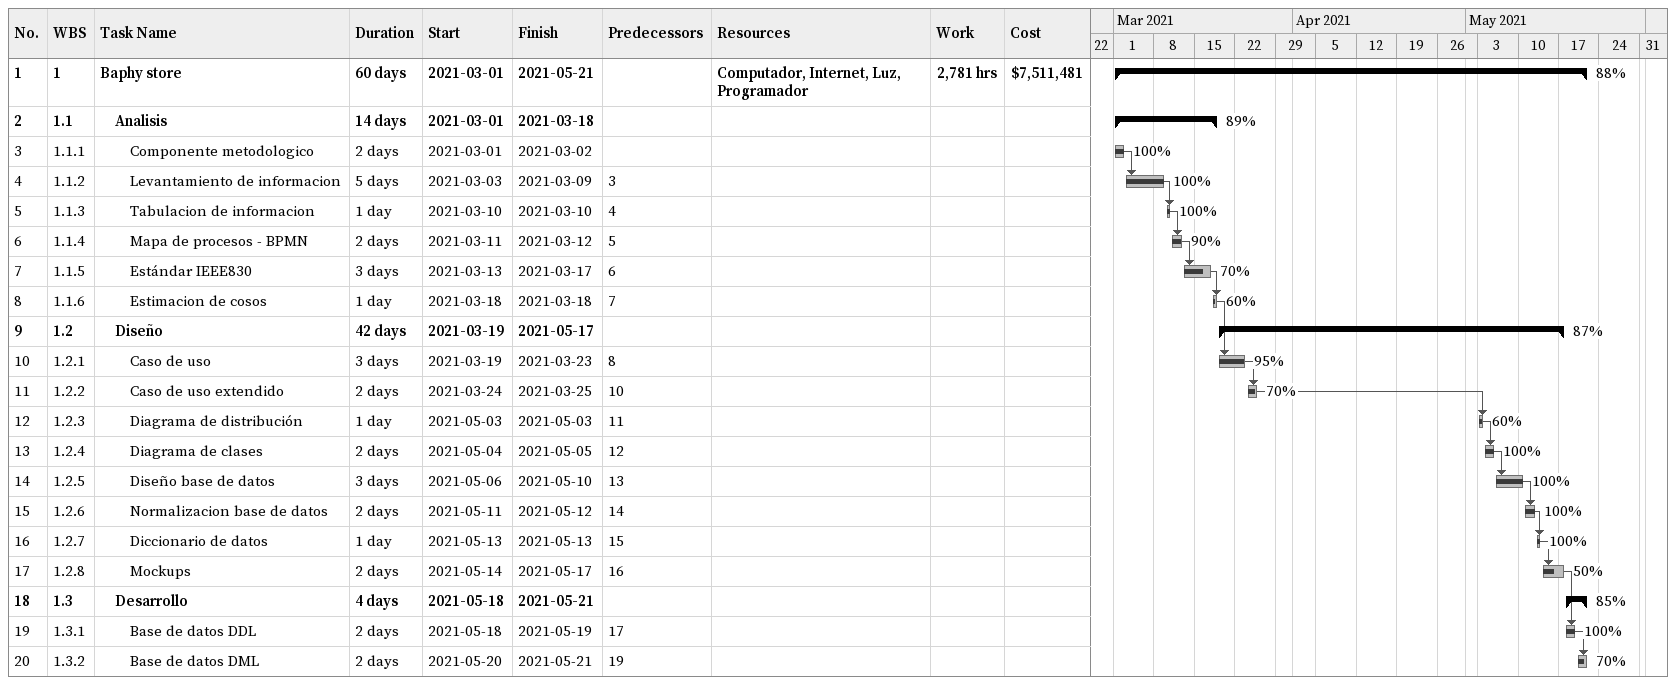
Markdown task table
| ID | WBS | Task | Duration | Start | Finish | Predecessors | Resources | % complete | Work (h) | Cost ($) |
|---|---|---|---|---|---|---|---|---|---|---|
| 1 | 1 | **Baphy store** | 60d | 2021-03-01 | 2021-05-21 |  | Computador, Internet, Luz, Programador | 88 | 2781 | 7511481 |
| 2 | 1.1 | **Analisis** | 14d | 2021-03-01 | 2021-03-18 |  |  | 89 |  |  |
| 3 | 1.1.1 | Componente metodologico | 2d | 2021-03-01 | 2021-03-02 |  |  | 100 |  |  |
| 4 | 1.1.2 | Levantamiento de informacion | 5d | 2021-03-03 | 2021-03-09 | 3 |  | 100 |  |  |
| 5 | 1.1.3 | Tabulacion de informacion | 1d | 2021-03-10 | 2021-03-10 | 4 |  | 100 |  |  |
| 6 | 1.1.4 | Mapa de procesos - BPMN | 2d | 2021-03-11 | 2021-03-12 | 5 |  | 90 |  |  |
| 7 | 1.1.5 | Estándar IEEE830 | 3d | 2021-03-13 | 2021-03-17 | 6 |  | 70 |  |  |
| 8 | 1.1.6 | Estimacion de cosos | 1d | 2021-03-18 | 2021-03-18 | 7 |  | 60 |  |  |
| 9 | 1.2 | **Diseño** | 42d | 2021-03-19 | 2021-05-17 |  |  | 87 |  |  |
| 10 | 1.2.1 | Caso de uso | 3d | 2021-03-19 | 2021-03-23 | 8 |  | 95 |  |  |
| 11 | 1.2.2 | Caso de uso extendido | 2d | 2021-03-24 | 2021-03-25 | 10 |  | 70 |  |  |
| 12 | 1.2.3 | Diagrama de distribución | 1d | 2021-05-03 | 2021-05-03 | 11 |  | 60 |  |  |
| 13 | 1.2.4 | Diagrama de clases | 2d | 2021-05-04 | 2021-05-05 | 12 |  | 100 |  |  |
| 14 | 1.2.5 | Diseño base de datos | 3d | 2021-05-06 | 2021-05-10 | 13 |  | 100 |  |  |
| 15 | 1.2.6 | Normalizacion base de datos | 2d | 2021-05-11 | 2021-05-12 | 14 |  | 100 |  |  |
| 16 | 1.2.7 | Diccionario de datos | 1d | 2021-05-13 | 2021-05-13 | 15 |  | 100 |  |  |
| 17 | 1.2.8 | Mockups | 2d | 2021-05-14 | 2021-05-17 | 16 |  | 50 |  |  |
| 18 | 1.3 | **Desarrollo** | 4d | 2021-05-18 | 2021-05-21 |  |  | 85 |  |  |
| 19 | 1.3.1 | Base de datos DDL | 2d | 2021-05-18 | 2021-05-19 | 17 |  | 100 |  |  |
| 20 | 1.3.2 | Base de datos DML | 2d | 2021-05-20 | 2021-05-21 | 19 |  | 70 |  |  |
